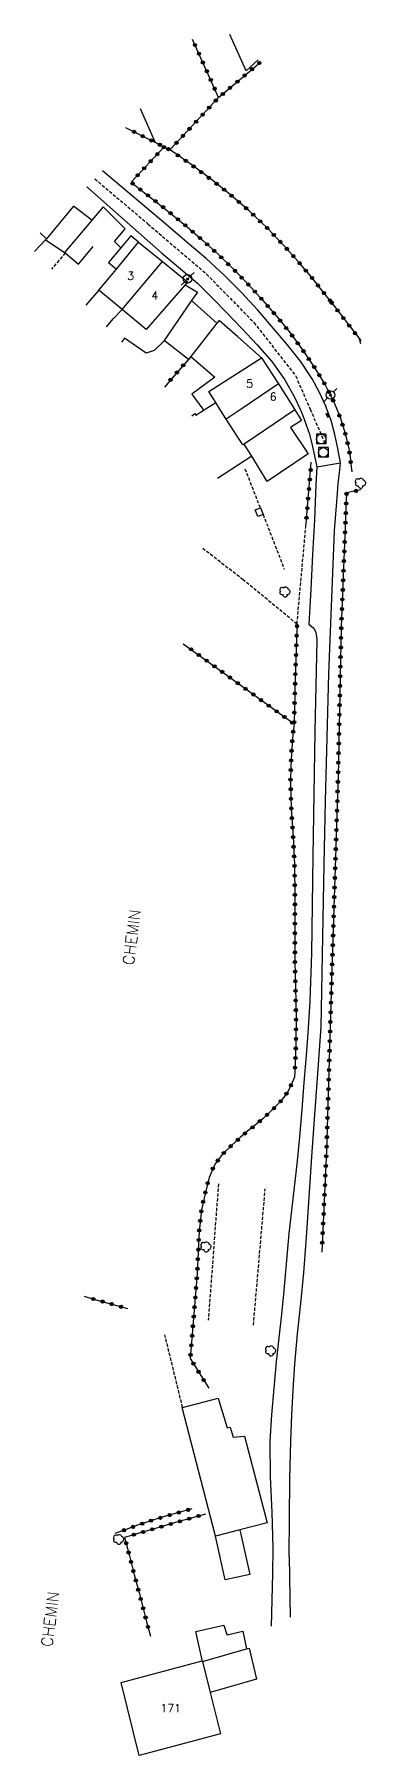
# Model space of a CAD drawing. Header units: millimetres. Extents: x 132999 to 134001, y 129000 to 130000.
# Drawn here: x 133949 to 134000.7, y 129465.7 to 129734.5 of the extents above; entities that cross this region are included whole.
import ezdxf
from ezdxf.enums import TextEntityAlignment as Align

# ---------------------------------------------------------------- set-up
doc = ezdxf.new("R2010")
doc.units = ezdxf.units.MM
doc.linetypes.add('DASHED', pattern=[0.75, 0.5, -0.25])
doc.layers.get('0').update_dxf_attribs({"linetype": 'CONTINUOUS'})
for name, color, linetype in [('W0001', 6, 'DASHED'), ('W0008', 7, 'CONTINUOUS'), ('W0071', 7, 'CONTINUOUS'), ('W0101', 7, 'CONTINUOUS'), ('W0104', 1, 'CONTINUOUS'), ('W0105', 7, 'CONTINUOUS'), ('W0112', 1, 'DASHED'), ('W0214', 2, 'CONTINUOUS'), ('W0300', 7, 'CONTINUOUS'), ('W0322', 7, 'CONTINUOUS'), ('W0323', 7, 'CONTINUOUS'), ('W0330', 7, 'CONTINUOUS'), ('W0401', 7, 'CONTINUOUS'), ('W0420', 7, 'CONTINUOUS'), ('W0473', 7, 'CONTINUOUS'), ('W0989', 7, 'CONTINUOUS'), ('W0991', 7, 'CONTINUOUS'), ('W1102', 7, 'CONTINUOUS')]:
    doc.layers.add(name, color=color, linetype=linetype)
doc.styles.get("Standard").update_dxf_attribs({"font": 'romans.shx', "width": 0.85})

# ---------------------------------------------------------------- blocks, each defined once
blk = doc.blocks.new('T473')
for p, q in [((-0.166667, 0.166667), (0.166667, -0.166667)), ((-0.166667, -0.166667), (0.166667, 0.166667)), ((0.500001, 0.500001), (1.000002, 1.000002)), ((-1.000002, -1.000002), (-0.500001, -0.500001))]:
    blk.add_line(p, q)
blk.add_ellipse((0, 0), major_axis=(0.471405, 0.471405), ratio=1, start_param=5.4977871438, end_param=11.780972451)
blk = doc.blocks.new('T401')
for p, q in [((-0.3, 0.3), (0, 0.3)), ((-0.3, -0.25), (-0.3, 0.3)), ((-0.3, 0.15), (0, 0.15)), ((-0.3, 0), (0, 0)), ((0, 0.3), (0, -0.25)), ((-0.3, -0.15), (0, -0.15)), ((-0.3, -0.25), (-0.3, -0.3)), ((-0.3, -0.3), (0, -0.3)), ((0, -0.3), (0, -0.25))]:
    blk.add_line(p, q)
blk = doc.blocks.new('T300')
for p, q in [((-0.8, 0.51), (-0.86, 0.34)), ((-0.86, 0.34), (-0.86, 0.17)), ((-0.86, 0.17), (-0.74, 0.06)), ((-0.69, 0.63), (-0.8, 0.51)), ((-0.8, -0.06), (-0.74, 0.06)), ((-0.74, 0.06), (-0.69, 0.11)), ((-0.57, 0.69), (-0.69, 0.63)), ((-0.46, 0.69), (-0.57, 0.69)), ((-0.29, 0.63), (-0.46, 0.69)), ((-0.29, 0.63), (-0.17, 0.74)), ((-0.23, 0.57), (-0.29, 0.63)), ((-0.17, 0.74), (-0.06, 0.8)), ((-0.06, 0.8), (0.06, 0.8)), ((0.06, 0.8), (0.23, 0.74)), ((0.23, 0.74), (0.34, 0.63)), ((0.34, 0.63), (0.4, 0.51)), ((0.46, 0.46), (0.34, 0.46)), ((0.4, 0.51), (0.4, 0.46)), ((0.57, 0.4), (0.46, 0.46)), ((0.57, 0.4), (0.69, 0.29)), ((0.69, 0.29), (0.74, 0.17)), ((0.74, 0.06), (0.69, -0.17)), ((0.74, 0.17), (0.74, 0.06)), ((-0.8, -0.17), (-0.8, -0.06)), ((-0.8, -0.23), (-0.8, -0.17)), ((-0.74, -0.34), (-0.8, -0.23)), ((-0.69, -0.4), (-0.74, -0.34)), ((-0.51, -0.46), (-0.69, -0.4)), ((-0.4, -0.46), (-0.51, -0.46)), ((-0.4, -0.46), (-0.34, -0.46)), ((-0.34, -0.46), (-0.34, -0.4)), ((-0.34, -0.51), (-0.34, -0.46)), ((-0.29, -0.63), (-0.34, -0.51)), ((-0.17, -0.74), (-0.29, -0.63)), ((-0.06, -0.8), (-0.17, -0.74)), ((0.06, -0.8), (-0.06, -0.8)), ((0.17, -0.74), (0.06, -0.8)), ((0.23, -0.69), (0.17, -0.74)), ((0.29, -0.46), (0.23, -0.46)), ((0.29, -0.63), (0.23, -0.69)), ((0.46, -0.4), (0.29, -0.46)), ((0.34, -0.51), (0.29, -0.63)), ((0.34, -0.51), (0.34, -0.46)), ((0.57, -0.34), (0.46, -0.4)), ((0.63, -0.29), (0.57, -0.34)), ((0.69, -0.17), (0.63, -0.29))]:
    blk.add_line(p, q)
blk = doc.blocks.new('T420')
for p, q in [((0.75, 0.75), (-0.75, 0.75)), ((-0.75, 0.75), (-0.75, -0.75)), ((0.75, 0.75), (0.75, -0.75)), ((0.75, -0.75), (-0.75, -0.75))]:
    blk.add_line(p, q)
blk.add_ellipse((0, 0), major_axis=(-0.53, 0.53), ratio=1, start_param=3.926991, end_param=10.210176)
blk = doc.blocks.new('t323o')
at = {"color": 0, "linetype": 'Continuous'}
for radius in [0.25, 0.15]:
    blk.add_circle((0, 0), radius, dxfattribs=at)
blk = doc.blocks.new('t322o')
at = {"color": 0, "linetype": 'Continuous'}
for radius in [0.25, 0.15]:
    blk.add_circle((0, 0), radius, dxfattribs=at)

msp = doc.modelspace()

# ---------------------------------------------------------------- linework, layer by layer
at = {"layer": 'W0001'}
for points in [[(133958.43, 129711.98), (133966.75, 129704.94), (133975.89, 129697.11), (133983.3, 129689.54), (133989.83, 129681.19), (133992.08, 129676)], [(133992.08, 129676), (133994.4, 129670.67)]]:
    msp.add_lwpolyline(points, dxfattribs=at)
at = {"layer": 'W0008'}
for points in [[(133994.7, 129676), (133994.53, 129676.46), (133993.52, 129678.64), (133992.38, 129680.74), (133990.57, 129683.49), (133988.51, 129686.09), (133986.38, 129688.63), (133983.92, 129691.47), (133981.36, 129694.22), (133978.72, 129696.88), (133975.84, 129699.52), (133972.86, 129702.06), (133969.88, 129704.59), (133959.66, 129713.24)], [(133957.2, 129710.71), (133957.2, 129710.71), (133968.84, 129700.4), (133968.84, 129700.4), (133974.47, 129695.68), (133976.81, 129693.35), (133979.14, 129691.02), (133981.42, 129688.63), (133983.8, 129686.06), (133986.12, 129683.43), (133988.14, 129680.61), (133989.65, 129677.9), (133990.51, 129676)], [(133990.51, 129676), (133990.94, 129675.04), (133991.97, 129672.09), (133992.4, 129670.41), (133992.76, 129668.71), (133993.11, 129667.01), (133996.81, 129667.63), (133996.38, 129669.85), (133995.95, 129672.06), (133995.37, 129674.22), (133994.7, 129676)]]:
    msp.add_lwpolyline(points, dxfattribs=at)
at = {"layer": 'W0071'}
for points in [[(133993.11, 129667.01), (133992.99, 129664.26), (133992.87, 129661.51), (133992.75, 129658.75), (133992.47, 129653.31), (133992.16, 129647.87), (133991.86, 129642.42), (133992.18, 129642.17), (133992.5, 129641.91), (133992.77, 129641.62), (133992.97, 129641.11), (133993.05, 129640.53), (133993.14, 129639.96), (133993.02, 129635.2), (133992.91, 129630.45), (133992.8, 129625.69), (133992.69, 129619.18), (133992.61, 129612.67), (133992.51, 129606.16), (133992.41, 129598.62), (133992.3, 129591.08), (133992.03, 129583.55), (133991.76, 129579.32), (133991.44, 129575.1), (133991.11, 129570.87), (133990.76, 129566.62), (133990.4, 129562.37), (133990.01, 129558.12), (133989.6, 129554.5), (133989.16, 129550.88), (133988.76, 129547.26), (133988.5, 129544.3), (133988.25, 129541.33), (133987.99, 129538.36), (133987.6, 129534.66), (133987.18, 129530.96), (133986.79, 129527.25), (133986.39, 129523.11), (133986.03, 129518.97), (133985.8, 129514.83), (133985.83, 129509.29), (133986.08, 129503.75), (133986.23, 129498.21), (133986.19, 129494.13), (133986.1, 129490.05), (133986, 129485.97)], [(133988.79, 129496.86), (133988.84, 129502.88), (133988.89, 129508.9), (133989.04, 129514.92), (133989.21, 129518.9), (133989.42, 129522.88), (133989.68, 129526.86), (133990.12, 129531.61), (133990.64, 129536.37), (133991.11, 129541.12), (133991.58, 129547.42), (133991.98, 129553.72), (133992.39, 129560.02), (133992.86, 129566.52), (133993.33, 129573.02), (133993.8, 129579.52), (133993.95, 129587.98), (133994.09, 129596.43), (133994.25, 129604.89), (133994.48, 129614.82), (133994.73, 129624.75), (133994.98, 129634.68), (133995.89, 129657.02), (133996.03, 129658.97), (133996.17, 129660.92), (133996.33, 129662.87), (133996.48, 129664.46), (133996.64, 129666.05), (133996.81, 129667.63)], [(133988.79, 129496.86), (133988.94, 129487.38)]]:
    msp.add_lwpolyline(points, dxfattribs=at)
at = {"layer": 'W0101'}
for points in [[(133962.73, 129691.6), (133959.1, 129694.61), (133961.81, 129697.88), (133965.29, 129702.07)], [(133965.29, 129702.07), (133969.02, 129699.06)], [(133969.02, 129699.06), (133972.93, 129695.91)], [(133972.93, 129695.91), (133972.54, 129695.45), (133966.49, 129688.47), (133962.73, 129691.6)], [(133977.99, 129676), (133977.33, 129677.04), (133976.24, 129678.75), (133984.49, 129684.02)], [(133984.49, 129684.02), (133987.11, 129679.95)], [(133987.11, 129679.95), (133989.65, 129676)], [(133978.98, 129674.45), (133977.99, 129676)], [(133989.7, 129675.93), (133981.78, 129670.57), (133981.55, 129670.42), (133978.98, 129674.45)], [(133989.65, 129676), (133989.7, 129675.93)]]:
    msp.add_lwpolyline(points, dxfattribs=at)
msp.add_lwpolyline([(133978.07, 129469.16), (133965.4, 129465.75), (133962.55, 129477.16), (133975.23, 129480.57), (133975.25, 129480.46), (133976.47, 129475.6)], close=True, dxfattribs=at)
at = {"layer": 'W0104'}
for points in [[(133983.95, 129730.55), (133982.09, 129728.86), (133979.54, 129734.53)], [(133957.98, 129705.52), (133955.1, 129707.69), (133950.91, 129702.63), (133950.74, 129702.43), (133953.83, 129700.41)], [(133962.52, 129701.22), (133961.53, 129702.2), (133963.19, 129704.17), (133959.74, 129707.61), (133957.98, 129705.52), (133957.5, 129704.96), (133957.51, 129704.96), (133953.74, 129700.49), (133953.83, 129700.41), (133955.88, 129698.68), (133958.19, 129701.41)], [(133950.74, 129702.43), (133949.02, 129700.63)], [(133950.91, 129702.63), (133949.9, 129703.56)], [(133965.29, 129702.07), (133964.06, 129703.09), (133962.52, 129701.22), (133960.59, 129698.89), (133961.81, 129697.88)], [(133959.1, 129694.61), (133957.06, 129692.24)], [(133972.54, 129695.45), (133974.48, 129694.3), (133973.57, 129692.98), (133969.27, 129686.71), (133969.18, 129686.57), (133967.73, 129685.19), (133966.45, 129684.78), (133963.06, 129687.12), (133962.6, 129686.46)], [(133960.29, 129688.86), (133961.37, 129690.16), (133962.73, 129691.6)], [(133973.57, 129692.98), (133977.51, 129689.46), (133973.43, 129684.22), (133973.07, 129683.75), (133969.27, 129686.71)], [(133984.49, 129684.02), (133980.77, 129687.31), (133980.77, 129687.29), (133977.87, 129689.85), (133977.51, 129689.46)], [(133973.43, 129684.22), (133977.21, 129680.99), (133973.58, 129678.37), (133975.3, 129676)], [(133973.6, 129674.99), (133974.08, 129675.33), (133974.24, 129675.07), (133975.52, 129675.89), (133975.7, 129676)], [(133975.3, 129676), (133975.33, 129675.96)], [(133975.33, 129675.96), (133975.52, 129675.89)], [(133975.7, 129676), (133977.33, 129677.04)], [(133989.7, 129675.93), (133990.75, 129674.23), (133988.99, 129673.15), (133991.77, 129669.01), (133985.38, 129664.72), (133982.95, 129668.68), (133981.78, 129670.57)], [(133982.95, 129668.68), (133977.61, 129665.19)], [(133981.12, 129501.01), (133982.66, 129494.02), (133978.81, 129493.17), (133977.3, 129500.02)], [(133975.25, 129480.46), (133974.21, 129485.12), (133978.6, 129486.1), (133979.09, 129484.64), (133979.1, 129484.61), (133981.55, 129485.16), (133982.16, 129482.43)], [(133975.25, 129480.46), (133982.16, 129482.43), (133982.53, 129482.54), (133983.68, 129477.67), (133976.47, 129475.6)]]:
    msp.add_lwpolyline(points, dxfattribs=at)
msp.add_lwpolyline([(133977.3, 129500.02), (133972.08, 129520.11), (133972.16, 129520.13), (133977.7, 129521.57), (133979.13, 129516.93), (133979.57, 129517.04), (133980.05, 129515.47), (133981.83, 129515.63), (133985.34, 129502.1), (133981.12, 129501.01)], close=True, dxfattribs=at)
at = {"layer": 'W0105'}
msp.add_lwpolyline([(133983.89, 129659.25), (133983.48, 129660.28), (133984.31, 129660.61), (133984.72, 129659.58)], close=True, dxfattribs=at)
at = {"layer": 'W0112'}
for points in [[(133953.83, 129700.41), (133951.67, 129697.86)], [(133984.31, 129660.61), (133981.87, 129666.83)], [(133984.72, 129659.58), (133988.04, 129651.04)], [(133990.03, 129642.45), (133991.39, 129657.56)], [(133990.03, 129642.45), (133981.62, 129649.37), (133975.34, 129654.23)], [(133977.75, 129555.03), (133976.17, 129533.74)], [(133983.23, 129532.97), (133985.06, 129554.27)], [(133972.16, 129520.13), (133969.39, 129531.46)]]:
    msp.add_lwpolyline(points, dxfattribs=at)
at = {"layer": 'W0214'}
msp.add_lwpolyline([(134000, 129686.24), (133999.77, 129686.98)], dxfattribs=at)
at = {"layer": 'W0322'}
msp.add_lwpolyline([(133990.03, 129642.45), (133989.94, 129639.65), (133989.84, 129636.84), (133989.75, 129634.04), (133989.69, 129631.64), (133989.62, 129629.24), (133989.56, 129626.85), (133989.47, 129626.05), (133989.39, 129625.26), (133989.31, 129624.47), (133989.15, 129622.31), (133989.06, 129620.15), (133989.02, 129617.99), (133989.13, 129613.62), (133989.41, 129609.26), (133989.64, 129604.9), (133989.71, 129599.85), (133989.7, 129594.8), (133989.7, 129589.75), (133989.78, 129585.58), (133989.87, 129581.41), (133989.86, 129577.24), (133989.81, 129575.39), (133989.73, 129573.53), (133989.65, 129571.68)], dxfattribs=at)
at = {"layer": 'W0323'}
for points in [[(133977.79, 129724.68), (133973.7, 129733.75)], [(133970.19, 129716.51), (133977.79, 129724.68), (133984.32, 129730.22)], [(133963.25, 129719.99), (133969.27, 129716.97), (133970.19, 129716.51)], [(133969.27, 129716.97), (133964.12, 129711.44)], [(133995.21, 129692.93), (133993.68, 129694.85), (133992.16, 129696.77), (133990.59, 129698.65), (133988.02, 129701.52), (133985.35, 129704.31), (133982.57, 129706.97), (133979.69, 129709.45), (133976.7, 129711.82), (133973.64, 129714.09), (133972.49, 129714.9), (133971.34, 129715.71), (133970.19, 129716.51)], [(133964.12, 129711.44), (133966.21, 129709.82), (133968.31, 129708.19), (133970.38, 129706.54), (133972.87, 129704.48), (133975.31, 129702.37), (133977.7, 129700.2), (133980.1, 129697.86), (133982.45, 129695.46), (133984.71, 129692.98), (133986.86, 129690.49), (133988.94, 129687.93), (133990.89, 129685.29), (133992.73, 129682.58), (133994.45, 129679.79), (133995.9, 129676.88), (133996.25, 129676)], [(133995.21, 129692.93), (133999.77, 129686.98), (134000, 129686.67)], [(133973.07, 129683.75), (133970.77, 129681.18), (133969.32, 129679.45)], [(133996.25, 129676), (133996.81, 129674.58), (133997.57, 129672.22), (133998.13, 129669.81), (133998.31, 129668.63), (133998.45, 129667.44), (133998.58, 129666.25)], [(133991.39, 129657.56), (133992.26, 129667.71)], [(133997.78, 129662.93), (133996.93, 129642.04), (133996.44, 129618.6), (133995.54, 129590.24), (133994.64, 129560.22), (133993.9, 129544.35)], [(134000, 129663.42), (133997.78, 129662.93)], [(133972.27, 129639.38), (133980.01, 129633.77), (133989.56, 129626.85)], [(133989.65, 129571.68), (133989.29, 129570.88), (133988.93, 129570.07), (133988.52, 129569.3), (133987.4, 129567.82), (133986.06, 129566.48), (133984.67, 129565.2), (133983.51, 129564.2), (133982.32, 129563.25), (133981.15, 129562.26), (133979.74, 129560.99), (133978.38, 129559.66), (133977.26, 129558.17), (133976.91, 129557.48), (133976.6, 129556.76), (133976.29, 129556.04)], [(133976.29, 129556.04), (133975.87, 129554.33), (133975.45, 129552.63), (133975.1, 129550.91), (133974.73, 129547.64), (133974.59, 129544.34), (133974.43, 129541.04), (133974.09, 129536.61), (133973.72, 129532.19), (133973.35, 129527.77), (133976.23, 129523.14)], [(133956.77, 129537.48), (133958.24, 129537.04), (133960.89, 129536.3), (133963.53, 129535.56)], [(133973.59, 129504.27), (133971.35, 129503.64), (133969.1, 129503.01), (133966.87, 129502.32), (133965.11, 129501.71), (133963.35, 129501.07), (133961.6, 129500.42)], [(133975.72, 129503.46), (133973.29, 129502.77), (133970.86, 129502.08), (133968.43, 129501.38), (133966.65, 129500.86), (133964.88, 129500.33), (133963.11, 129499.81)], [(133963.11, 129499.81), (133963.86, 129496.92), (133964.61, 129494.03), (133965.36, 129491.14), (133965.95, 129488.9), (133966.54, 129486.65), (133967.14, 129484.4)]]:
    msp.add_lwpolyline(points, dxfattribs=at)
at = {"layer": 'W0330'}
msp.add_lwpolyline([(133965.51, 129722.96), (133967.88, 129717.66)], dxfattribs=at)
at = {"layer": 'W1102'}
for points in [[(133962.73, 129691.6), (133969.02, 129699.06)], [(133987.11, 129679.95), (133981.28, 129676)], [(133981.28, 129676), (133978.98, 129674.45)]]:
    msp.add_lwpolyline(points, dxfattribs=at)

# ---------------------------------------------------------------- block references
at = {"layer": 'W0300', "rotation": 359.9999899820874}
for p in [(133999.99, 129664.44), (133988.18, 129647.47), (133975.85, 129545.17), (133985.95, 129528.93), (133962.21, 129499.49)]:
    msp.add_blockref('T300', p, dxfattribs=at)
at = {"layer": 'W0322'}
for p, rotation in [((133989.97, 129640.63), 268.0602426666009), ((133990.02, 129642.13), 268.0602426666009), ((133989.87, 129637.63), 268.039141500518), ((133989.92, 129639.13), 268.039141500518), ((133989.77, 129634.63), 268.182668737726), ((133989.82, 129636.13), 268.182668737726), ((133989.73, 129633.13), 268.3750236424901), ((133989.65, 129630.13), 268.4938219551157), ((133989.69, 129631.63), 268.4938219551157), ((133989.57, 129627.13), 268.4944500254992), ((133989.61, 129628.63), 268.4944500254992), ((133989.28, 129624.15), 265.9162709299413), ((133989.43, 129625.64), 263.667738466575), ((133989.11, 129621.15), 267.6438051270882), ((133989.18, 129622.65), 265.9162709299413), ((133989.05, 129619.66), 268.8076143172996), ((133989.02, 129618.16), 268.8076143172996), ((133989.05, 129616.66), 271.4051855115479), ((133989.09, 129615.16), 271.4051855115479), ((133989.13, 129613.66), 271.4051855115479), ((133989.22, 129612.16), 273.751300251919), ((133989.32, 129610.66), 273.751300251919), ((133989.42, 129609.17), 272.9783234667574), ((133989.49, 129607.67), 272.9783234667574), ((133989.57, 129606.17), 272.9783234667574), ((133989.64, 129604.67), 270.7719194129576), ((133989.66, 129603.17), 270.7719194129576), ((133989.68, 129601.67), 270.7719194129576), ((133989.7, 129600.17), 270.7719194129576), ((133989.7, 129598.67), 269.875197509348), ((133989.7, 129597.17), 269.875197509348), ((133989.7, 129595.67), 269.875197509348), ((133989.7, 129594.17), 270.0680876440696), ((133989.7, 129592.67), 270.0680876440696), ((133989.7, 129591.17), 270.0680876440696), ((133989.7, 129589.67), 271.0853297800803), ((133989.73, 129588.17), 271.0853297800803), ((133989.76, 129586.67), 271.0853297800803), ((133989.79, 129585.17), 271.2364076032084), ((133989.82, 129583.67), 271.2364076032084), ((133989.85, 129582.17), 271.2364076032084), ((133989.87, 129580.67), 269.8900274296261), ((133989.87, 129579.17), 269.8900274296261), ((133989.83, 129576.18), 268.2399826714926), ((133989.86, 129577.67), 269.8900274296261), ((133989.71, 129573.18), 267.6538839559174), ((133989.78, 129574.68), 267.6243284019772)]:
    msp.add_blockref('t322o', p, dxfattribs=dict(at, rotation=rotation))
at = {"layer": 'W0323'}
for p, rotation in [((133974.09, 129732.89), 114.2788622335332), ((133974.71, 129731.52), 114.2788622335332), ((133975.32, 129730.15), 114.2788622335332), ((133975.94, 129728.78), 114.2788622335332), ((133983, 129729.1), 40.2960646356005), ((133984.15, 129730.07), 40.2960646356005), ((133976.56, 129727.42), 114.2788622335332), ((133977.17, 129726.05), 114.2788622335332), ((133979.57, 129726.19), 40.2960646356005), ((133980.72, 129727.16), 40.2960646356005), ((133981.86, 129728.13), 40.2960646356005), ((133976.32, 129723.1), 47.06898198714048), ((133977.34, 129724.2), 47.06898198714048), ((133978.43, 129725.22), 40.2960646356005), ((133974.27, 129720.9), 47.06898198714048), ((133975.29, 129722), 47.06898198714048), ((133964.59, 129719.32), 333.3509726567552), ((133965.93, 129718.64), 333.3509726567552), ((133967.27, 129717.97), 333.3509726567552), ((133971.21, 129717.61), 47.06898198714048), ((133972.23, 129718.7), 47.06898198714048), ((133973.25, 129719.8), 47.06898198714048), ((133968.21, 129715.83), 227.0425389650886), ((133968.61, 129717.3), 333.3509726567552), ((133969.23, 129716.92), 227.0425389650886), ((133969.95, 129716.63), 333.3600197730618), ((133971.42, 129715.65), 145.1682379593895), ((133965.14, 129712.53), 227.0425389650886), ((133966.16, 129713.63), 227.0425389650886), ((133967.18, 129714.73), 227.0425389650886), ((133972.65, 129714.79), 144.5239050804002), ((133973.87, 129713.92), 143.4187890852982), ((133975.07, 129713.02), 143.4187890852982), ((133964.37, 129711.24), 322.2956518523688), ((133965.56, 129710.32), 322.2956518523688), ((133976.27, 129712.13), 143.4187890852982), ((133977.46, 129711.21), 141.7228779113714), ((133978.64, 129710.28), 141.7228779113714), ((133966.75, 129709.4), 322.2956518523688), ((133967.93, 129708.49), 322.2956518523688), ((133969.11, 129707.56), 321.4043527262375), ((133979.81, 129709.35), 139.2320675906558), ((133980.95, 129708.37), 139.2320675906558), ((133982.08, 129707.39), 139.2320675906558), ((133970.28, 129706.62), 321.4043527262375), ((133971.44, 129705.66), 320.3035029973893), ((133972.59, 129704.71), 320.3035029973893), ((133983.19, 129706.38), 136.2739655913289), ((133984.27, 129705.34), 136.2739655913289), ((133985.36, 129704.3), 133.7708458116986), ((133973.73, 129703.73), 319.2331500236975), ((133974.87, 129702.75), 319.2331500236975), ((133975.99, 129701.75), 317.6259452075146), ((133986.4, 129703.22), 133.7708458116986), ((133987.43, 129702.14), 133.7708458116986), ((133977.1, 129700.74), 317.6259452075146), ((133978.19, 129699.72), 315.8817756029727), ((133988.45, 129701.04), 131.7385104716243), ((133989.45, 129699.92), 131.7385104716243), ((133990.45, 129698.8), 131.7385104716243), ((133979.27, 129698.67), 315.8817756029727), ((133980.34, 129697.62), 314.2396414145246), ((133981.38, 129696.55), 314.2396414145246), ((133991.42, 129697.65), 129.805571092004), ((133992.37, 129696.5), 128.5322090580771), ((133982.43, 129695.47), 314.2396414145246), ((133983.44, 129694.37), 312.4254198760566), ((133993.31, 129695.32), 128.5322090580771), ((133994.24, 129694.15), 128.5322090580771), ((133984.45, 129693.26), 312.4254198760566), ((133985.44, 129692.13), 310.8503969553321), ((133986.42, 129691), 310.8503969553321), ((133995.17, 129692.98), 128.5322090580771), ((133995.44, 129692.63), 307.4371489181718), ((133996.35, 129691.44), 307.4371489181718), ((133987.39, 129689.84), 309.0668858553745), ((133988.33, 129688.68), 309.0668858553745), ((133997.26, 129690.25), 307.4371489181718), ((133998.18, 129689.06), 307.4371489181718), ((133989.26, 129687.5), 306.4168382726683), ((133990.15, 129686.29), 306.4168382726683), ((133999.09, 129687.87), 307.4371489181718), ((133972.26, 129682.85), 228.2052159312153), ((133991.03, 129685.08), 304.238870194482), ((133991.87, 129683.84), 304.238870194482), ((133970.28, 129680.6), 230.1324110923282), ((133971.26, 129681.73), 228.2052159312153), ((133992.72, 129682.6), 304.238870194482), ((133993.51, 129681.32), 301.6086480243333), ((133994.29, 129680.05), 301.6086480243333), ((133994.99, 129678.72), 296.580811259356), ((133995.66, 129677.38), 296.580811259356), ((133996.64, 129675.01), 291.4940091555904), ((133997.13, 129673.59), 287.7200653221963), ((133997.58, 129672.16), 283.1543210293243), ((133997.92, 129670.7), 283.1543210293243), ((133998.22, 129669.23), 278.7206196296175), ((133998.41, 129667.74), 276.5727992788681), ((133992.03, 129665.03), 85.06410317083458), ((133992.16, 129666.53), 85.06410317083458), ((133991.77, 129662.04), 85.06410317083458), ((133991.9, 129663.54), 85.06410317083458), ((133997.71, 129661.28), 267.6941619454335), ((133997.77, 129662.78), 267.6941619454335), ((133999.24, 129663.25), 192.4572875511605), ((133991.51, 129659.05), 85.06410317083458), ((133991.64, 129660.55), 85.06410317083458), ((133997.65, 129659.78), 267.6941619454335), ((133997.53, 129656.78), 267.6941619454335), ((133997.59, 129658.28), 267.6941619454335), ((133997.41, 129653.79), 267.6941619454335), ((133997.47, 129655.28), 267.6941619454335), ((133997.29, 129650.79), 267.6941619454335), ((133997.35, 129652.29), 267.6941619454335), ((133997.23, 129649.29), 267.6941619454335), ((133997.11, 129646.29), 267.6941619454335), ((133997.17, 129647.79), 267.6941619454335), ((133996.99, 129643.29), 267.6941619454335), ((133997.05, 129644.79), 267.6941619454335), ((133996.9, 129640.3), 268.7801888515554), ((133996.93, 129641.8), 268.7801888515554), ((133973.49, 129638.5), 324.0243282150263), ((133974.7, 129637.62), 324.0243282150263), ((133996.83, 129637.3), 268.7801888515554), ((133996.87, 129638.8), 268.7801888515554), ((133975.91, 129636.74), 324.0243282150263), ((133977.13, 129635.86), 324.0243282150263), ((133978.34, 129634.98), 324.0243282150263), ((133996.8, 129635.8), 268.7801888515554), ((133979.56, 129634.1), 324.0243282150263), ((133980.77, 129633.22), 324.0687040515696), ((133981.98, 129632.34), 324.0687040515696), ((133996.74, 129632.8), 268.7801888515554), ((133996.77, 129634.3), 268.7801888515554), ((133983.2, 129631.46), 324.0687040515696), ((133984.41, 129630.58), 324.0687040515696), ((133985.63, 129629.7), 324.0687040515696), ((133996.67, 129629.8), 268.7801888515554), ((133996.71, 129631.3), 268.7801888515554), ((133986.84, 129628.82), 324.0687040515696), ((133988.06, 129627.94), 324.0687040515696), ((133989.27, 129627.06), 324.0687040515696), ((133996.61, 129626.8), 268.7801888515554), ((133996.64, 129628.3), 268.7801888515554), ((133996.55, 129623.8), 268.7801888515554), ((133996.58, 129625.3), 268.7801888515554), ((133996.51, 129622.3), 268.7801888515554), ((133996.45, 129619.3), 268.7801888515554), ((133996.48, 129620.8), 268.7801888515554), ((133996.36, 129616.3), 268.1964657556894), ((133996.41, 129617.8), 268.1964657556894), ((133996.27, 129613.3), 268.1964657556894), ((133996.32, 129614.8), 268.1964657556894), ((133996.17, 129610.3), 268.1964657556894), ((133996.22, 129611.8), 268.1964657556894), ((133996.13, 129608.81), 268.1964657556894), ((133996.03, 129605.81), 268.1964657556894), ((133996.08, 129607.31), 268.1964657556894), ((133995.94, 129602.81), 268.1964657556894), ((133995.99, 129604.31), 268.1964657556894), ((133995.84, 129599.81), 268.1964657556894), ((133995.89, 129601.31), 268.1964657556894), ((133995.75, 129596.81), 268.1964657556894), ((133995.8, 129598.31), 268.1964657556894), ((133995.7, 129595.31), 268.1964657556894), ((133995.61, 129592.31), 268.1964657556894), ((133995.66, 129593.81), 268.1964657556894), ((133995.51, 129589.31), 268.2679925391054), ((133995.56, 129590.81), 268.1964657556894), ((133995.42, 129586.32), 268.2679925391054), ((133995.47, 129587.82), 268.2679925391054), ((133995.33, 129583.32), 268.2679925391054), ((133995.38, 129584.82), 268.2679925391054), ((133995.29, 129581.82), 268.2679925391054), ((133995.2, 129578.82), 268.2679925391054), ((133995.24, 129580.32), 268.2679925391054), ((133995.11, 129575.82), 268.2679925391054), ((133995.15, 129577.32), 268.2679925391054), ((133995.02, 129572.82), 268.2679925391054), ((133995.06, 129574.32), 268.2679925391054), ((133989.09, 129570.43), 245.6476149697026), ((133994.97, 129571.32), 268.2679925391054), ((133987.47, 129567.92), 233.0377395437633), ((133988.37, 129569.12), 233.0377395437633), ((133994.88, 129568.32), 268.2679925391054), ((133994.93, 129569.82), 268.2679925391054), ((133984.22, 129564.81), 220.6216267161523), ((133985.34, 129565.81), 222.6408338671054), ((133986.43, 129566.84), 225.1929143536506), ((133994.79, 129565.33), 268.2679925391054), ((133994.83, 129566.83), 268.2679925391054), ((133980.78, 129561.92), 221.9266674889225), ((133981.91, 129562.9), 220.4630662532639), ((133983.07, 129563.85), 218.5605190311425), ((133994.7, 129562.33), 268.2679925391054), ((133994.74, 129563.83), 268.2679925391054), ((133978.59, 129559.86), 224.2963655864288), ((133979.66, 129560.91), 224.2963655864288), ((133994.59, 129559.33), 267.3592836288772), ((133994.65, 129560.83), 268.2679925391054), ((133976.88, 129557.41), 246.6383380602804), ((133977.66, 129558.69), 233.1608569295168), ((133994.52, 129557.83), 267.3592836288772), ((133976.07, 129555.14), 256.2644359462212), ((133994.39, 129554.83), 267.3592836288772), ((133994.46, 129556.33), 267.3592836288772), ((133975.37, 129552.22), 258.3691939791677), ((133975.71, 129553.68), 256.2644359451861), ((133994.25, 129551.84), 267.3592836288772), ((133994.32, 129553.34), 267.3592836288772), ((133974.91, 129549.26), 263.5597955816285), ((133975.08, 129550.75), 263.5597955816285), ((133994.11, 129548.84), 267.3592836288772), ((133994.18, 129550.34), 267.3592836288772), ((133974.67, 129546.27), 267.5202362085053), ((133974.75, 129547.77), 263.5597955816285), ((133993.97, 129545.84), 267.3592836288772), ((133994.04, 129547.34), 267.3592836288772), ((133974.54, 129543.27), 267.3124374589441), ((133974.61, 129544.77), 267.5202362085053), ((133974.37, 129540.28), 265.5408863753709), ((133974.47, 129541.77), 267.3124374589441), ((133974.26, 129538.78), 265.5408863753709), ((133958.21, 129537.06), 343.5727526763121), ((133959.65, 129536.65), 344.344090066627), ((133961.09, 129536.25), 344.3384571623229), ((133962.54, 129535.84), 344.3384571623229), ((133974.02, 129535.79), 265.2309980529137), ((133974.14, 129537.29), 265.5408863753709), ((133973.77, 129532.8), 265.2309980529137), ((133973.9, 129534.3), 265.2309980529137), ((133973.52, 129529.81), 265.2299245571084), ((133973.65, 129531.31), 265.2299245571084), ((133973.4, 129528.32), 265.2299245571084), ((133973.85, 129526.96), 301.8939649845668), ((133974.65, 129525.69), 301.8939649845668), ((133975.44, 129524.41), 301.8939649845668), ((133968.69, 129502.88), 197.0521621971307), ((133970.13, 129503.3), 195.7027328739171), ((133971.57, 129503.7), 195.6857440367798), ((133973.02, 129504.11), 195.6857440367798), ((133973.19, 129502.74), 195.9111485772342), ((133974.63, 129503.16), 195.93294368063), ((133963.01, 129500.94), 200.2218266249488), ((133964.42, 129501.46), 200.1824136290804), ((133964.55, 129500.24), 196.4823283580507), ((133965.83, 129501.96), 199.1247578432541), ((133965.99, 129500.66), 196.4437927130292), ((133967.25, 129502.44), 197.0521621971307), ((133967.43, 129501.08), 196.3545227488682), ((133968.87, 129501.5), 196.0979352414819), ((133970.31, 129501.92), 196.0979352414819), ((133971.75, 129502.33), 195.9111485772342), ((133963.34, 129498.91), 284.5530368252748), ((133963.72, 129497.46), 284.5530368252748), ((133964.1, 129496.01), 284.5296387477087), ((133964.47, 129494.56), 284.5296387477087), ((133964.85, 129493.11), 284.613605205955), ((133965.23, 129491.65), 284.613605205955), ((133965.61, 129490.2), 284.6820718900684), ((133965.99, 129488.75), 284.7598781961893), ((133966.37, 129487.3), 284.7598781961893), ((133966.75, 129485.85), 284.7360318458524)]:
    msp.add_blockref('t323o', p, dxfattribs=dict(at, rotation=rotation))
at = {"layer": 'W0401', "rotation": 20.65475523977269}
msp.add_blockref('T401', (133994.96, 129675.13), dxfattribs=at)
at = {"layer": 'W0420', "rotation": 359.9999899820874}
for p in [(133993.8, 129671.34), (133994.14, 129669.25)]:
    msp.add_blockref('T420', p, dxfattribs=at)
at = {"layer": 'W0473'}
msp.add_blockref('T473', (133972.94, 129696.36), dxfattribs=at)
at = {"layer": 'W0473', "rotation": 359.9999899820874}
msp.add_blockref('T473', (133995.25, 129678.23), dxfattribs=at)

# ---------------------------------------------------------------- texts
at = {"layer": 'W0989'}
for p in [(133964.53, 129589.11), (133951.79, 129482.63)]:
    msp.add_text('CHEMIN', height=1.75, rotation=82.8164, dxfattribs=at).set_placement(p)
at = {"layer": 'W0991'}
for s, p in [('3', (133964.04, 129696.83)), ('4', (133967.82, 129693.77)), ('5', (133982.64, 129680.01)), ('6', (133986.29, 129677.97)), ('171', (133970.31, 129473.16))]:
    msp.add_text(s, height=1.25, dxfattribs=at).set_placement(p, align=Align.MIDDLE_CENTER)

doc.saveas('drawing.dxf')
